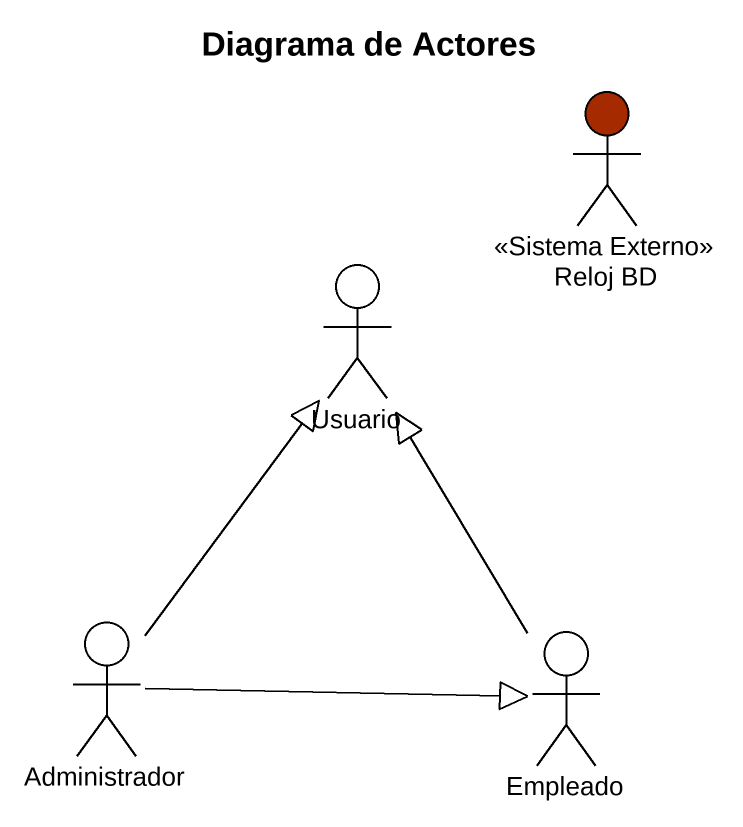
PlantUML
@startuml
title Diagrama de Actores
actor "Reloj BD" as Reloj_BD <<Sistema Externo>> #A52A00
actor Usuario
actor Administrador
actor Empleado
Administrador -up-|> Usuario
Administrador -right-|> Empleado
Empleado -up-|> Usuario
@enduml
